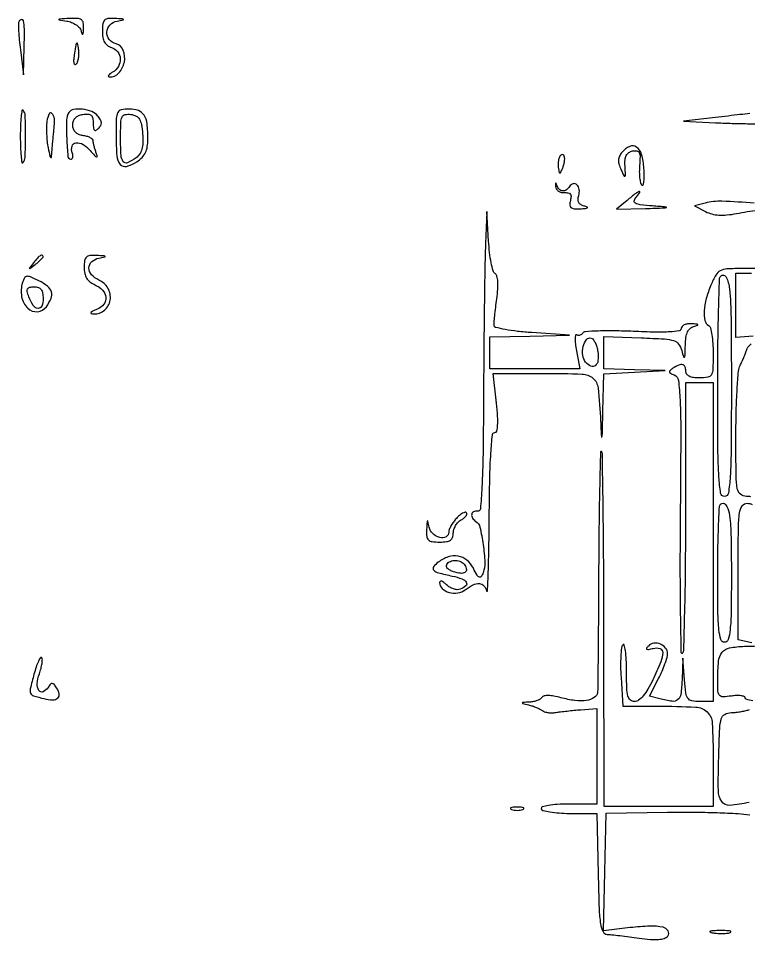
# Model space of a CAD drawing. Extents: x 24 to 1546, y 0 to 2379.
# Drawn here: x 819.6 to 979.8, y 1714.8 to 1916.9 of the extents above; entities that cross this region are included whole.
import ezdxf

# ---------------------------------------------------------------- set-up
doc = ezdxf.new("R2010")
doc.units = 0
doc.header["$MEASUREMENT"] = 0
doc.layers.get('0').update_dxf_attribs({"linetype": 'CONTINUOUS'})

msp = doc.modelspace()

# ---------------------------------------------------------------- linework, layer by layer
for points in [[(819.71415, 1916.25, 0.128033), (819.584562, 1915.718847, 0.008153), (819.635727, 1914.104688, 0.011532), (819.774035, 1912.161473, 0.008301), (820.014335, 1910), (820.718404, 1904.5), (820.859202, 1910.75, 0.006915), (820.892249, 1914.551217, 0.050072), (820.700495, 1916.367273, 0.407853), (820.270528, 1916.655796, 0.227119)], [(830.188321, 1916.289697, -0.054398), (831.249604, 1916.007071, -0.055416), (832.217866, 1915.503385, -0.061129), (832.955053, 1914.866542, -0.120143), (833.32232, 1914.189529, 0.016916), (833.542374, 1913.456773, 0.555933), (833.690846, 1913.421939, 0.178258), (833.813536, 1913.686893, 0.007336), (833.883999, 1914.75, 0.057718), (833.807924, 1915.940825, 0.203048), (833.396233, 1916.569537, 0.137636), (832.532783, 1916.852649, 0.022343), (830.75, 1916.850168, 0.001123), (828.664272, 1916.749318, 0.185526), (828.458874, 1916.658223, 0.612385), (828.492038, 1916.555567, 0.001947)], [(838, 1914.067388, 0.042103), (838.115697, 1912.695851, 0.085875), (838.47461, 1911.680063, 0.103733), (839.098, 1910.965987, 0.084964), (840, 1910.5, -0.150726), (841.365757, 1909.552481, -0.15599), (841.93731, 1908.013415, -0.145731), (841.523603, 1906.346916, -0.128355), (840.25, 1905.080099, 0.02502), (839.642917, 1904.684573, 0.089031), (839.3225, 1904.351299, 0.323085), (839.330227, 1904.141755, 0.223616), (839.55, 1904.030409, 0.218768), (841.613814, 1904.90735, 0.136107), (842.82078, 1907.297028, 0.143724), (842.592434, 1909.875031, 0.239736), (841, 1911.289749, -0.160744), (839.51044, 1912.254078, -0.183884), (838.989269, 1913.86009, -0.180207), (839.665357, 1915.430643, -0.155595), (841.25, 1916.294267, 0.00362), (842.568679, 1916.558172, 0.574721), (842.607621, 1916.674595, 0.200802), (842.401331, 1916.775265, 0.002047), (840.75, 1916.863818, 0.035396), (839.229879, 1916.831463, 0.177254), (838.472823, 1916.472365, 0.165717), (838.097766, 1915.693111, 0.030041)], [(831.881162, 1909.218582, 0.01715), (831.71055, 1907.9135, 0.063014), (831.735621, 1907.082665, 0.246244), (831.944935, 1906.800895, 0.318785), (832.253246, 1906.853246, 0.112154), (832.579167, 1907.370767, 0.043618), (832.790931, 1908.195048, 0.040388), (832.871906, 1909.161929, 0.039733), (832.797245, 1910.134665, 0.009743), (832.570202, 1911.414946, 0.599836), (832.39376, 1911.468599, 0.152988), (832.209184, 1911.115594, 0.003467)], [(820, 1891, 0.008258), (820.039498, 1888.608746, 0.015748), (820.163444, 1886.690528, 0.013933), (820.337225, 1885.294935, 0.614636), (820.556406, 1885.223073, 0.190087), (821.053266, 1886.367169, 0.007632), (821.139797, 1890.9819, 0.00759), (821.0858, 1895.599091, 0.191937), (820.596533, 1896.7368, 0.608785), (820.362226, 1896.662181, 0.016293), (820.175232, 1895.297685, 0.017049), (820.042307, 1893.388614, 0.008855)], [(825.853339, 1894.351312, 0.029254), (825.745719, 1893.042683, 0.016708), (825.761348, 1891.456323, 0.016647), (825.884108, 1889.855939, 0.026421), (826.106655, 1888.5, 0.001773), (826.54366, 1886.537032, 0.208114), (826.694588, 1886.331318, 0.547783), (826.825187, 1886.398453, 0.003302), (826.965019, 1888, -0.002191), (827.060152, 1889.118282, -0.001402), (827.179991, 1890.416428, -0.001409), (827.304546, 1891.687545, -0.002634), (827.413673, 1892.7155, 0.043633), (827.464692, 1894.856837, 0.176396), (826.949307, 1896.034288, 0.531506), (826.311474, 1895.926075, 0.071403)], [(830.64235, 1896.230328, 0.133887), (830.148751, 1894.560311, 0.015303), (830.186052, 1890.597106, 0.010494), (830.431953, 1886.571138, 0.390398), (831.051949, 1886, 0.188771), (831.344001, 1886.114336, 0.146111), (831.519497, 1886.410912, 0.098312), (831.541296, 1886.863159, 0.054699), (831.400442, 1887.398849, -0.165499), (831.345283, 1888.835188, -0.296225), (832.210327, 1889.571491, -0.16936), (833.772428, 1889.244512, -0.083959), (835.327959, 1887.909109, 0.007766), (836.288563, 1886.790166, 0.110073), (836.713322, 1886.482677, 0.604508), (836.868428, 1886.608136, 0.038005), (836.666007, 1887.331787, -0.013239), (836.411064, 1888.095348, -0.01306), (836.19564, 1888.874782, -0.013033), (836.042788, 1889.566521, -0.047889), (836, 1890.012237, 0.215434), (835.842567, 1890.360663, 0.06086), (835.339062, 1890.705472, 0.049551), (834.611524, 1890.995952, 0.034957), (833.75, 1891.180449, -0.0631), (832.777615, 1891.446544, -0.102222), (832.071194, 1891.926605, -0.110331), (831.647243, 1892.617458, -0.082847), (831.5, 1893.5, -0.082847), (831.647243, 1894.382542, -0.110331), (832.071194, 1895.073395, -0.102222), (832.777615, 1895.553456, -0.0631), (833.75, 1895.819551, -0.047375), (834.875898, 1895.871831, -0.168008), (835.537353, 1895.606729, -0.168239), (835.893243, 1894.989956, -0.047534), (836, 1893.869551, 0.020608), (836.04532, 1892.770457, 0.182771), (836.25, 1892.340134, 0.345474), (836.593388, 1892.305681, 0.055086), (837.157618, 1892.757618, 0.067324), (837.644351, 1893.39662, 0.141388), (837.788793, 1893.99833, 0.120388), (837.597843, 1894.650234, 0.042065), (837.035174, 1895.457618, 0.126203), (835.690507, 1896.431857, 0.063994), (833.65085, 1896.948545, 0.066972), (831.693301, 1896.922203, 0.221002)], [(841, 1891.059017, 0.020872), (841.179406, 1886.763039, 0.15018), (841.94262, 1884.86107, 0.299666), (843.31511, 1884.4233, 0.076775), (845.543976, 1885.436857, 0.053563), (846.698414, 1886.383971, 0.08029), (847.450657, 1887.445564, 0.074439), (847.86528, 1888.750557, 0.039778), (848, 1890.441266, 0.027675), (847.81631, 1893.757483, 0.112669), (847.156388, 1895.652778, 0.169356), (845.907804, 1896.653849, 0.085278), (843.893011, 1897, 0.048662), (842.141419, 1896.829123, 0.234972), (841.37174, 1896.236609, 0.106722), (841.054127, 1894.941645, 0.00697)], [(846.822892, 1891.539884, -0.025708), (846.880941, 1889.602362, -0.06169), (846.674175, 1888.183197, -0.082381), (846.183656, 1887.120087, -0.085895), (845.381762, 1886.289884, -0.05084), (843.550313, 1885.217351, -0.34539), (842.597636, 1885.447399, -0.155785), (842.095771, 1886.782142, -0.012641), (842, 1890.569551, -0.007812), (842.053273, 1893.979131, -0.093684), (842.336652, 1895.257956, -0.247805), (842.989564, 1895.786029, -0.084031), (844.25, 1895.819551, -0.080554), (845.400912, 1895.461211, -0.142682), (846.125142, 1894.791843, -0.093177), (846.560578, 1893.61894, -0.022079)], [(952.015844, 1887.519091, 0.060937), (951.460518, 1886.654609, 0.096737), (951.238124, 1885.806334, 0.086484), (951.34068, 1884.869283, 0.040635), (951.774567, 1883.726202, 0.004579), (952.467762, 1882.30268, 0.482226), (952.653177, 1882.263194, 0.236211), (952.766094, 1882.517378, 0.002598), (952.666762, 1884.460812, -0.035097), (952.686394, 1885.872917, -0.095047), (952.955918, 1886.833343, -0.129859), (953.497569, 1887.449184, -0.097183), (954.334334, 1887.800377, -0.08658), (955.268423, 1887.829239, -0.249431), (955.775262, 1887.45913, -0.118957), (955.968594, 1886.571174, -0.015882), (955.864031, 1884.643202, 0.022187), (955.805309, 1883.231591, 0.027207), (955.880742, 1881.914091, 0.027446), (956.061212, 1880.840026, 0.141955), (956.34871, 1880.317957, 0.533091), (956.623789, 1880.372042, 0.067671), (956.812455, 1881.075636, 0.034194), (956.886507, 1882.340344, 0.015316), (956.819014, 1884.005693, 0.049637), (956.298511, 1887.031959, 0.169016), (955.178202, 1888.654182, 0.272337), (953.687669, 1888.803376, 0.111979)], [(938, 1885, 0.018041), (938.027671, 1884.233356, 0.029316), (938.112615, 1883.5875, 0.029396), (938.233718, 1883.109555, 0.326917), (938.383369, 1883, 0.269386), (938.560437, 1883.102864, 0.023188), (938.807757, 1883.5875, 0.025621), (939.061542, 1884.233613, 0.016817), (939.289749, 1885, 0.040966), (939.424365, 1885.766322, 0.070464), (939.392877, 1886.4125, 0.106581), (939.210205, 1886.842465, 0.24384), (938.90638, 1887, 0.206609), (938.559898, 1886.850443, 0.082769), (938.266249, 1886.4125, 0.063112), (938.066544, 1885.765641, 0.043375)], [(937.442024, 1880, 0.119254), (937.631987, 1879.439714, 0.100208), (938.066794, 1878.985907, 0.091767), (938.680974, 1878.708673, 0.081747), (939.379881, 1878.65415, -0.06253), (940.197016, 1878.621757, -0.193723), (940.65952, 1878.339956, -0.175738), (940.824443, 1877.793162, -0.050241), (940.685186, 1876.90415, 0.061785), (940.557091, 1875.942072, 0.225694), (940.809632, 1875.398604, 0.157385), (941.477182, 1875.132255, 0.027775), (942.84362, 1875.116001, 0.008647), (944.005492, 1875.186888, 0.12911), (944.386302, 1875.319469, 0.605119), (944.368305, 1875.483339, 0.029746), (943.708426, 1875.697332, -0.073813), (942.95505, 1876.017166, -0.135282), (942.502227, 1876.500296, -0.131229), (942.352893, 1877.15842, -0.067476), (942.499103, 1877.997174, 0.107706), (942.623543, 1879.335038, 0.165498), (942.122342, 1880.372972, 0.268848), (941.29722, 1880.599233, 0.192212), (940.510081, 1880.016312, -0.101403), (939.802493, 1879.26538, -0.175974), (938.985349, 1879.043964, -0.18312), (938.240106, 1879.400286, -0.110117), (937.727033, 1880.25, 0.017607), (937.565723, 1880.679753, 0.513185), (937.468159, 1880.702415, 0.227874), (937.404635, 1880.553267, 0.011012)], [(953.139216, 1876.966731), (950.778432, 1875), (957.139216, 1875.180248, 0.000565), (961.234546, 1875.30093, 0.079593), (961.709919, 1875.392078, 0.804512), (961.696382, 1875.493672, 0.001313), (958.675551, 1875.73808, -0.008924), (956.026869, 1875.993014, -0.088017), (954.957779, 1876.311326, -0.330756), (954.704575, 1876.81355, -0.130951), (955.047996, 1877.557832, 0.022199), (955.907371, 1878.692205, 0.712041), (955.765866, 1878.884831, 0.092491), (955.014414, 1878.489054, 0.006342)], [(922.071296, 1867.5, 0.006847), (921.941654, 1863.338587, 0.001009), (921.811708, 1854.91875, 0.001138), (921.700879, 1844.967679, 0.000978), (921.628616, 1834.5, -0.002005), (921.510593, 1821.324285, -0.01013), (921.266219, 1813.972479, -0.009186), (920.926678, 1809.255486, -0.445962), (920.25, 1808.75, 0.166817), (919.440675, 1808.641561, 0.247077), (919.031875, 1808.07203, 0.180843), (919.216791, 1807.24397, 0.110369), (919.942222, 1806.535709, -0.202726), (920.844818, 1805.263869, -0.019212), (921.538473, 1801.424512, -0.023409), (921.905067, 1797.515664, -0.105213), (921.534591, 1795.262282, -0.047655), (921.103186, 1794.408451, -0.376256), (920.711265, 1794.292362, -0.15337), (920.248106, 1794.712001, -0.010923), (919.390952, 1796.25, 0.09861), (917.942217, 1798.029905, 0.131246), (916.054526, 1798.895707, 0.123546), (913.89818, 1798.729737, 0.081695), (911.690159, 1797.564197, 0.067474), (910.670351, 1796.548325, 0.377413), (910.7194, 1795.840457, 0.131687), (911.752595, 1795.251657, 0.01121), (914.75, 1794.538142, -0.032661), (916.901313, 1793.927492, -0.17087), (917.843651, 1793.164923, -0.363862), (917.728146, 1792.379205, -0.090367), (916.528939, 1791.649478, -0.107774), (915.853237, 1791.546188, -0.062084), (915.040876, 1791.699927, -0.057683), (914.223139, 1792.071286, -0.061045), (913.528939, 1792.613918, 0.032226), (912.940777, 1793.130784, 0.086414), (912.449126, 1793.389334, 0.215381), (912.140943, 1793.354504, 0.264409), (912, 1793.106612, 0.206952), (912.55945, 1791.812861, 0.119774), (914.058626, 1790.962238, 0.103935), (915.968956, 1790.827221, 0.128562), (917.61186, 1791.506943, -0.043534), (919.3567, 1792.603291, -0.132927), (920.712691, 1792.891853, -0.20116), (921.689325, 1792.418095, -0.11716), (922.310674, 1791.25, 0.858404), (922.496627, 1791.269319, 0.003459), (922.667734, 1795.375, 0.004685), (922.807089, 1800.868124, 0.00241), (922.883999, 1807.75, -0.003693), (922.996273, 1815.920008, -0.011073), (923.237756, 1821.497012, -0.007101), (923.559248, 1825.526318, -0.386994), (924.079594, 1826, 0.342637), (924.529702, 1826.349476, 0.047902), (924.723735, 1827.594003, 0.031295), (924.716526, 1829.575669, 0.010119), (924.463097, 1832.5), (923.767006, 1839), (934.864451, 1839, -0.008398), (943.262329, 1838.858947, -0.168436), (945.617056, 1837.952865, -0.194716), (946.740504, 1835.821579, -0.011872), (947.303515, 1828.5, 0.001587), (947.495893, 1825.079136, 0.866506), (947.598444, 1825.070558, 0.050244), (947.692313, 1825.812549, 0.000599), (947.810916, 1830.70431), (948, 1838.90862), (954.75, 1839.25845), (961.5, 1839.608279), (954.75, 1839.80414), (948, 1840), (948, 1843.540442), (948, 1847.080885), (956.207607, 1846.790442, -0.005655), (961.312329, 1846.551967, -0.061533), (963.334206, 1846.182158, -0.157239), (964.409499, 1845.421392, -0.093478), (965.107927, 1844, 0.008378), (965.517247, 1842.613472, 0.628733), (965.696233, 1842.587441, 0.139476), (965.828875, 1842.993823, 0.002807), (965.90032, 1845.176676, -0.027632), (966.042553, 1846.899859, -0.070897), (966.38643, 1848.099525, -0.10355), (966.950054, 1848.87731, -0.121021), (967.75, 1849.310674, 0.01159), (968.5883, 1849.550633, 0.541772), (968.62878, 1849.693656, 0.197309), (968.392295, 1849.812001, 0.005718), (967.25, 1849.883999, 0.048337), (966.388825, 1849.845143, 0.070647), (965.660938, 1849.63367, 0.093653), (965.172146, 1849.291631, 0.195814), (965, 1848.868919, -0.366198), (964.559592, 1848.348233, -0.025987), (962.523713, 1848.113676, -0.020844), (959.362167, 1848.047079, -0.005956), (954.458734, 1848.206658, 0.007768), (950.380408, 1848.324592, 0.012041), (946.858914, 1848.286884, 0.006371), (943.935727, 1848.14784, 0.243909), (943.389636, 1847.821427, -0.091558), (943.127925, 1847.532598, -0.095869), (942.784296, 1847.361982, -0.099493), (942.412606, 1847.33541, -0.107059), (942.070117, 1847.456665, 0.507859), (941.819742, 1847.354841, 0.056562), (941.724401, 1846.635163, 0.033787), (941.78163, 1845.464386, 0.01612), (942.004942, 1843.972977), (942.731452, 1840), (932.865726, 1840), (923, 1840), (923, 1843.5), (923, 1847), (931.75, 1847.186303), (940.5, 1847.372606), (932.238627, 1847.936303, -0.011263), (929.068157, 1848.224503, -0.01821), (926.389908, 1848.628164, -0.012541), (924.275783, 1849.081178, -0.333217), (923.929173, 1849.5, -0.034951), (923.942931, 1850.130162, -0.003458), (924.092072, 1851.637567, -0.004349), (924.298124, 1853.433528, -0.003437), (924.551241, 1855.372569, 0.017197), (924.766212, 1857.466874, 0.034468), (924.764529, 1859.129189, 0.043145), (924.574623, 1860.335407, 0.196167), (924.164229, 1860.898501, -0.190063), (923.731468, 1861.477836, -0.017387), (923.311607, 1863.261696, -0.020548), (922.961432, 1865.498398, -0.014633), (922.746213, 1868.025932), (922.385359, 1874.5)], [(822.872445, 1863.25, 0.001576), (821.99236, 1862.120493, 0.377591), (822, 1862, 0.377591), (822.120493, 1861.99236, 0.001576), (823.25, 1862.872445, 0.012436), (823.920402, 1863.425681, 0.017649), (824.485937, 1863.952641, 0.013803), (824.91885, 1864.410139, 0.184603), (825, 1864.622445, 0.307699), (824.806605, 1864.90695, 0.241985), (824.426111, 1864.869516, 0.065617), (823.76332, 1864.306759, 0.017685)], [(834, 1862.237128, 0.052162), (834.135681, 1860.940101, 0.082892), (834.542385, 1859.903432, 0.08808), (835.241736, 1859.097936, 0.066527), (836.244158, 1858.487128, -0.093298), (838.033202, 1857.26199, -0.171099), (838.7853, 1855.686449, -0.200364), (838.333777, 1854.16803, -0.126915), (836.824241, 1853.058626, 0.013706), (835.84826, 1852.635923, 0.131737), (835.504548, 1852.347537, 0.516529), (835.574805, 1852.150698, 0.058937), (836.127555, 1852.063386, 0.186723), (838.487035, 1852.872273, 0.182497), (839.715872, 1855.067531, 0.167037), (839.235306, 1857.682779, 0.162317), (837.244158, 1859.487128, -0.106539), (835.641486, 1860.647512, -0.185345), (835.062805, 1862.160471, -0.213739), (835.6713, 1863.514483, -0.135068), (837.25, 1864.294267, 0.00362), (838.568679, 1864.558172, 0.574721), (838.607621, 1864.674595, 0.200802), (838.401331, 1864.775265, 0.002047), (836.75, 1864.863818, 0.034866), (835.249352, 1864.833467, 0.169738), (834.486513, 1864.487118, 0.169124), (834.104002, 1863.740117, 0.034557)], [(820.469788, 1858.90481, 0.124514), (820.287279, 1855.845064, 0.150078), (821.627257, 1853.30915, 0.220448), (823.745207, 1852.52931, 0.217922), (825.723619, 1853.636704, 0.059202), (826.751773, 1855.461472, 0.172364), (826.827959, 1856.885034, 0.158379), (825.98232, 1858.115669, 0.048), (824.037175, 1859.331568, 0.012691), (822.233019, 1860.175115, 0.133545), (821.434568, 1860.292898, 0.241011), (820.917736, 1859.945304, 0.049641)], [(976, 1836.5, -0.001728), (975.95242, 1822.72908, -0.01356), (975.734694, 1816.333333, -0.022532), (975.350645, 1812.730811, -0.370573), (974.5, 1812, -0.36891), (973.652017, 1812.724221, -0.023569), (973.265734, 1816.222222, -0.013932), (973.047723, 1822.449849, -0.001783), (973, 1835.833333, -0.002617), (973.048073, 1845.017896, -0.004184), (973.195833, 1852.861458, -0.000991), (973.395686, 1859.706921, -0.190824), (973.666667, 1860.333333, -0.514321), (974.846836, 1860.137207, -0.089853), (975.581269, 1857.552169, -0.021925), (975.927614, 1851.11458, -0.002476)], [(825, 1855.416667, -0.088399), (824.705758, 1853.765381, -0.348333), (823.882847, 1853.263403, -0.221349), (822.819047, 1853.927846, -0.055683), (821.877727, 1855.801499, -0.030052), (821.526442, 1856.960773, -0.181373), (821.603314, 1857.574012, -0.227305), (822.047005, 1857.904521, -0.048343), (823.032224, 1858, -0.079455), (823.954274, 1857.852547, -0.151822), (824.55957, 1857.421795, -0.121391), (824.896756, 1856.644637, -0.041964)], [(946.697985, 1843.766136, -0.058049), (946.731535, 1841.811051, -0.19225), (946.14975, 1840.689918, -0.299204), (945.180703, 1840.562432, -0.107265), (944.030688, 1841.463023, -0.147213), (943.397799, 1842.958284, -0.084296), (943.516515, 1844.930509, -0.107426), (944.227921, 1846.432475, -0.319272), (945.258548, 1846.747151, -0.152813), (945.701533, 1846.427523, -0.048197), (946.130525, 1845.721764, -0.04301), (946.483541, 1844.794825, -0.036213)], [(976, 1794.940983, -0.003097), (975.949104, 1786.723675, -0.021922), (975.724901, 1782.740164, -0.04737), (975.302473, 1780.598348, -0.331777), (974.5, 1780, -0.331065), (973.698219, 1780.596233, -0.047833), (973.275281, 1782.722222, -0.022074), (973.050958, 1786.678535, -0.003124), (973, 1794.833333, -0.00403), (973.046196, 1800.565098, -0.006297), (973.187847, 1805.497222, -0.002216), (973.38133, 1809.724619, -0.185906), (973.63948, 1810.306147, -0.456598), (974.731233, 1810.228221, -0.123231), (975.498709, 1808.40107, -0.032601), (975.902337, 1803.787134, -0.00552)], [(915.660536, 1807.17739, 0.028613), (915.025025, 1806.38886, 0.029127), (914.487782, 1805.537455, 0.030443), (914.11135, 1804.745694, 0.096028), (914, 1804.171259, -0.278201), (913.394441, 1803.167145, -0.184954), (912.021488, 1803.002065, -0.126909), (910.486409, 1803.837855, -0.158679), (909.705733, 1805.25, 0.00362), (909.441828, 1806.568679, 0.574721), (909.325405, 1806.607621, 0.200802), (909.224735, 1806.401331, 0.002047), (909.136182, 1804.75, 0.035634), (909.169413, 1803.222852, 0.180079), (909.533514, 1802.467818, 0.164251), (910.325316, 1802.095507, 0.028492), (912, 1802, 0.030862), (913.486772, 1802.091856, 0.113747), (914.365446, 1802.412526, 0.164154), (914.836626, 1803.008553, 0.086096), (915, 1803.95031, -0.078367), (915.129049, 1804.768614, -0.056117), (915.511615, 1805.614031, -0.055844), (916.075449, 1806.357825, -0.075238), (916.74167, 1806.875307, 0.038157), (917.367123, 1807.290903, 0.066886), (917.801016, 1807.734388, 0.102814), (917.986906, 1808.133394, 0.259734), (917.902205, 1808.431128, 0.264312), (917.561894, 1808.524796, 0.065526), (917.003997, 1808.30256, 0.049858), (916.338958, 1807.838167, 0.031515)], [(917.541119, 1796.933469, -0.112427), (917.87332, 1795.962532, -0.29479), (917.556057, 1795.334218, -0.166245), (916.598501, 1795.139727, -0.04459), (915.06084, 1795.48069, -0.046961), (914.302284, 1795.802462, -0.078782), (913.753338, 1796.221749, -0.11597), (913.492666, 1796.666265, -0.216552), (913.544496, 1797.071996, -0.157535), (914.344651, 1797.75244, -0.107123), (915.530046, 1797.966659, -0.104395), (916.723249, 1797.671265, -0.14258)], [(823, 1773, 0.007521), (822.194767, 1769.819826, 0.156364), (822.269723, 1768.851652, 0.223385), (822.903227, 1768.268821, 0.017251), (825.188715, 1767.637006, 0.048515), (827.114681, 1767.369016, 0.192814), (828.218609, 1767.759079, 0.275563), (828.513342, 1768.671588, 0.086762), (827.934017, 1770.047746, 0.029481), (827.393813, 1770.787889, 0.213325), (827.008429, 1770.979314, 0.229592), (826.627289, 1770.813342, 0.034073), (826.111803, 1770.121885, -0.138068), (825.017379, 1769.154433, -0.376291), (824.09845, 1769.409061, -0.167651), (823.716327, 1770.915182, -0.063005), (824.175345, 1773.073151, 0.02037), (824.539656, 1774.273385, 0.028384), (824.759539, 1775.373873, 0.027891), (824.835177, 1776.264864, 0.20644), (824.681345, 1776.651988, 0.481644), (824.401412, 1776.620416, 0.032339), (823.960618, 1775.806049, 0.027516), (823.473306, 1774.573267, 0.014599)], [(927.75, 1743.337719, 0.057986), (928.320008, 1743.181385, 0.037979), (929, 1743.12966, 0.037979), (929.679992, 1743.181385, 0.057986), (930.25, 1743.337719, 0.174857), (930.459382, 1743.525001, 0.447206), (930.398438, 1743.693942, 0.078554), (929.89144, 1743.810911, 0.017491), (929, 1743.842105, 0.017491), (928.10856, 1743.810911, 0.078554), (927.601562, 1743.693942, 0.447206), (927.540618, 1743.525001, 0.174857)], [(971.761659, 1716.292739, 0.028254), (972.754739, 1716.159391, 0.020511), (973.869594, 1716.119272, 0.020826), (974.934218, 1716.169017, 0.041951), (975.761659, 1716.31292, 0.285845), (975.916221, 1716.476221, 0.417468), (975.814362, 1716.62839, 0.038992), (974.938425, 1716.726931, 0.009782), (973.5, 1716.747817, 0.008901), (972.071102, 1716.715166, 0.053901), (971.339362, 1716.605813, 0.67161), (971.319562, 1716.45659, 0.082665)]]:
    msp.add_lwpolyline(points, format="xyb", close=True)
for points in [[(980.063045, 1896.012475, 0.000434), (977.884375, 1895.765903, 0.000536), (975.290233, 1895.467213, 0.00043), (972.5, 1895.140481), (965.5, 1894.314684), (972.5, 1893.991517, 0.00433), (975.703821, 1893.871402, 0.002476), (979.573438, 1893.779051, 0.002473), (983.466844, 1893.724684, 0.004106)], [(981.017899, 1876.332694, 0.012835), (973.937257, 1876.770192, 0.073872), (970.215335, 1876.353715), (967.930669, 1875.748607), (970.358488, 1874.489039, 0.057318), (971.714877, 1873.97218, 0.047047), (973.247512, 1873.731861, 0.039821), (975.02929, 1873.764095, 0.023293), (977.143153, 1874.071185, -0.011647), (981.798037, 1874.858492, -0.209636)], [(984, 1862), (978.51342, 1862, 0.012268), (975.036882, 1861.914688, 0.107521), (973.557752, 1861.515995, 0.146409), (972.585983, 1860.576978, 0.029009), (971.51342, 1858.377876, 0.033248), (970.494868, 1855.397496, 0.051313), (970.060643, 1852.711947, 0.065423), (970.213034, 1850.625047, 0.20627), (971, 1849.5, -0.194165), (971.39092, 1848.967949, -0.021638), (971.70625, 1847.465225, -0.023783), (971.927098, 1845.570094, -0.017115), (972, 1843.440983, -0.008177), (971.942146, 1839.903676, -0.118345), (971.612157, 1838.703415, -0.229559), (970.830762, 1838.150741, -0.041099), (969, 1838, -0.033607), (967.677925, 1838.088963, -0.082504), (966.75, 1838.375, -0.12651), (966.202091, 1838.851045, -0.152103), (966, 1839.5, 0.089174), (965.824767, 1840.474714, 0.254903), (965.322259, 1840.911784, 0.160791), (964.470175, 1840.824426, 0.036004), (963.166154, 1840.123851, 0.035609), (962.536569, 1839.658842, 0.269051), (962.418774, 1839.323489, 0.230663), (962.647816, 1839.016668, 0.027441), (963.444499, 1838.659671, -0.27667), (964.382585, 1837.462254, -0.020447), (964.745805, 1833.139462, -0.011748), (964.895873, 1825.422393, -0.001274), (964.778345, 1807.615244, 0.002298), (964.725384, 1795.980004, 0.003924), (964.802076, 1786.263426, 0.000733), (964.947395, 1777.81864, 0.581368), (965.25, 1777.653753, 0.2523), (965.555852, 1778.185208, 0.000713), (965.779688, 1786.62994, 0.003883), (965.945996, 1796.238165, 0.002385), (966, 1807.559017), (966, 1837), (969, 1837), (972, 1837), (972, 1802), (972, 1767), (969.054791, 1767, -0.043553), (967.317041, 1767.151657, -0.199253), (966.480294, 1767.68499, -0.121113), (966.03775, 1768.829593, -0.012299), (965.735039, 1771.75), (965.360496, 1776.5), (965.180248, 1771.75, -0.022202), (964.923008, 1768.632383, -0.188034), (964.262805, 1767.419425, -0.214295), (963.008634, 1767.060934, -0.029544), (960.284566, 1767.621247), (958.069131, 1768.215185), (960.034566, 1772.067754, 0.014914), (960.786931, 1773.657953, 0.016111), (961.422654, 1775.250178, 0.015801), (961.878775, 1776.644974, 0.071234), (962, 1777.491547, 0.165412), (961.57143, 1778.751564, 0.133786), (960.426956, 1779.619959, 0.132615), (958.991937, 1779.79213, 0.161665), (957.788732, 1779.188732, 0.048294), (957.399219, 1778.715714, 0.456411), (957.459667, 1778.492068, 0.163596), (957.856441, 1778.441745, 0.014405), (958.85595, 1778.672581, -0.147363), (960.319876, 1778.618621, -0.324022), (960.932063, 1777.751311, -0.094428), (960.517555, 1775.710189, -0.013201), (958.772489, 1771.75, -0.02212), (957.706833, 1769.731177, -0.042783), (956.653472, 1768.241351, -0.056344), (955.655195, 1767.297691, -0.162588), (954.763919, 1767, -0.178693), (953.85901, 1767.334069, -0.152685), (953.315818, 1768.19959, -0.056604), (953.058275, 1769.971422, -0.007814), (953, 1773.7, 0.011238), (952.94366, 1776.206412, 0.023369), (952.764713, 1778.152813, 0.03352), (952.50844, 1779.382746, 0.602376), (952.199023, 1779.45, 0.14769), (951.904118, 1778.766317, 0.014233), (951.747836, 1776.943125, 0.017126), (951.696989, 1774.713095, 0.012709), (951.787844, 1772.25), (952.177642, 1766), (959.838821, 1765.986345, -0.010933), (968.174994, 1765.789184, -0.18104), (970.686635, 1764.716271, -0.191982), (971.801759, 1762.281813, -0.012547), (972, 1754.383369), (972, 1744), (960.041688, 1744), (948.083375, 1744), (948.036797, 1782.671558, 0.001197), (947.983302, 1797.534007, 0.001959), (947.858462, 1810.128784, 0.000219), (947.698239, 1821.357846, 0.195093), (947.495109, 1821.838224, 0.658755), (947.291803, 1821.757113, 0.000541), (947.111554, 1814.574874, 0.00309), (946.964379, 1806.320824, 0.0018), (946.88465, 1796.416667, -0.000461), (946.830701, 1786.375407, -0.000706), (946.763631, 1777.672396, -0.000232), (946.691448, 1770.139869, -0.019873), (946.63465, 1769, -0.234969), (945.93372, 1767.859551, -0.104683), (944.232695, 1767.23953, -0.067603), (941.685781, 1767.224436, -0.035096), (938.563235, 1767.854929, 0.022705), (937.076438, 1768.193655, 0.040887), (935.832781, 1768.314505, 0.051738), (934.90525, 1768.232443, 0.20938), (934.448841, 1767.917223, -0.122399), (934.079497, 1767.556468, -0.042923), (933.404884, 1767.235359, -0.039516), (932.57122, 1766.996114, -0.036912), (931.690983, 1766.883999, 0.001878), (930.25682, 1766.802665, 0.310939), (930.139155, 1766.710715, 0.430238), (930.199492, 1766.602353, 0.002279), (931.5, 1766.27639, -0.02113), (932.339047, 1766.032138, -0.017712), (933.20625, 1765.704778, -0.018077), (933.977948, 1765.3485, -0.045959), (934.5, 1765.020817, 0.089399), (935.025052, 1764.751423, 0.038829), (935.79375, 1764.58105, 0.036814), (936.660864, 1764.522955, 0.040407), (937.5, 1764.596541, -0.01022), (938.506679, 1764.746422, -0.003706), (939.940625, 1764.919252, -0.003673), (941.513386, 1765.085302, -0.004369), (943, 1765.218116), (946.5, 1765.5), (946.5, 1755), (946.5, 1744.5), (940.27631, 1744.5, 0.013652), (937.801746, 1744.432422, 0.027643), (935.865519, 1744.218816, 0.03063), (934.516229, 1743.908024, 0.394561), (934.27631, 1743.5, 0.282969), (934.659631, 1743.105942, 0.020931), (936.196791, 1742.784997, 0.02415), (938.184413, 1742.554022, 0.015609), (940.5, 1742.470203), (946.5, 1742.440406), (946.779025, 1729.220203, 0.003282), (946.990422, 1721.581141, 0.028784), (947.30058, 1718.211303, 0.080885), (947.840859, 1716.529008, 0.270372), (948.779025, 1715.926997, -0.015756), (949.757719, 1715.854536, -0.002954), (951.543645, 1715.654899, -0.003159), (953.628526, 1715.395999, -0.002886), (955.773809, 1715.103222, 0.014695), (958.252925, 1714.824343, 0.03882), (960.03748, 1714.815364, 0.056988), (961.289319, 1715.051479, 0.145462), (962.049333, 1715.559442, 0.323131), (962.124955, 1716.675677, 0.20111), (961.006688, 1717.468013, 0.0643), (958.173918, 1717.726748, 0.018832), (953.80603, 1717.398545), (947.938265, 1716.734683), (948.219133, 1729.617341), (948.5, 1742.5), (962, 1742.712558, -0.005749), (967.50233, 1742.735917, -0.006183), (972.871742, 1742.630559, -0.005876), (977.476596, 1742.429025, -0.029099), (980.052738, 1742.134926, 0.023625)], [(980.75, 1847.189635), (977, 1846.879269), (977, 1853.939635), (977, 1861), (980.393011, 1861, -0.062575)], [(980.28211, 1811.944736, 0.029099), (979.333333, 1812, -0.174634), (977.998188, 1812.480992, -0.178938), (977.293166, 1813.697882, -0.040594), (977.039091, 1816.518487, -0.002173), (977, 1825.513569, -0.006363), (977.067493, 1830.816596, -0.008815), (977.272307, 1835.567603, -0.005953), (977.559977, 1839.522068, -0.10181), (977.927002, 1840.763569, 0.014122), (978.321426, 1841.555435, 0.0088), (978.740796, 1842.503986, 0.008828), (979.121616, 1843.45461, 0.015807), (979.395617, 1844.25, -0.094789), (979.751619, 1844.918792, -0.071883), (980.361499, 1845.485938, -0.070157)], [(980.5, 1779.878135), (977.5, 1780.519641), (977.5, 1795.509821, -0.002224), (977.542082, 1804.972453, -0.030946), (977.783355, 1808.376228, -0.119666), (978.38242, 1809.916926, -0.245183), (979.5, 1810.5, -0.115736), (980.54122, 1810.255715, -0.170246)], [(980.689062, 1767.191554, -0.017792), (979.261004, 1767.492991, -0.344534), (979, 1767.826807, 0.314934), (978.797993, 1768.11571, 0.055623), (978.11875, 1768.2814, 0.042928), (977.149985, 1768.322426, 0.025568), (976, 1768.213308, -0.028079), (974.156454, 1768.04771, -0.231066), (973.408722, 1768.382273, -0.16264), (973.064911, 1769.259689, -0.012751), (973, 1771.804713, -0.023715), (973.193364, 1775.879232, -0.146129), (973.973197, 1777.803436, -0.179587), (975.59131, 1778.773735, -0.039846), (978.856989, 1779.118315, 0.002264), (981.572333, 1779.199813, 0.099989)], [(979.895641, 1744.865217, -0.035907), (975.648859, 1744.226718, -0.269503), (973.887241, 1745.075611, -0.147426), (973.142493, 1747.461973, -0.00977), (973.213578, 1754.732592, -0.003528), (973.446646, 1761.137531, -0.058222), (973.786291, 1763.245612, -0.205106), (974.549534, 1764.188181, -0.115032), (976, 1764.568577, 0.020826), (977.067094, 1764.642398, 0.016722), (978.20625, 1764.807762, 0.017035), (979.250177, 1765.032084, 0.040729), (980, 1765.286526, -0.049762)]]:
    msp.add_lwpolyline(points, format="xyb")

doc.saveas('drawing.dxf')
